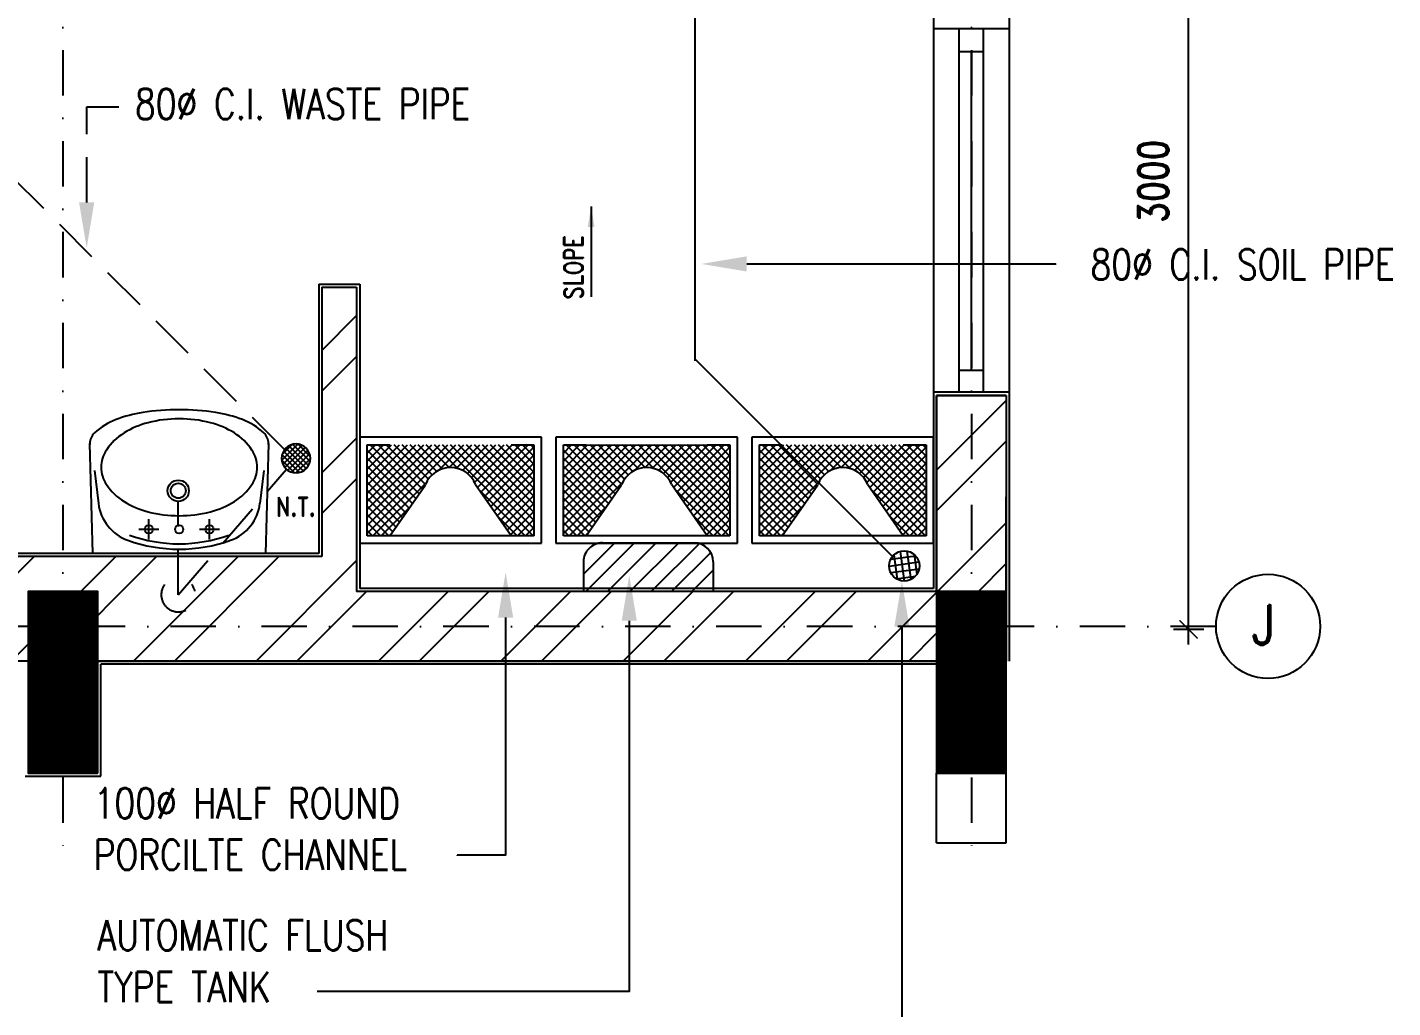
# Model space of a CAD drawing. Extents: x -437689 to -407696, y -55787 to -37037.
# Drawn here: x -434686 to -432431, y -52652 to -51034 of the extents above; entities that cross this region are included whole.
import ezdxf

# ---------------------------------------------------------------- set-up
doc = ezdxf.new("R2010")
doc.units = 0
doc.header["$LTSCALE"] = 150
doc.header["$MEASUREMENT"] = 0
for name, pattern in [('DASHDOT', [1, 0.5, -0.25, 0, -0.25]), ('DASHED', [0.75, 0.5, -0.25]), ('HIDDEN', [9.525, 6.35, -3.175])]:
    doc.linetypes.add(name, pattern=pattern)
doc.layers.get('0').update_dxf_attribs({"linetype": 'CONTINUOUS'})
for name, color, linetype in [('1P', 9, 'CONTINUOUS'), ('2MM', 1, 'CONTINUOUS'), ('5MM', 6, 'CONTINUOUS'), ('COL', 2, 'CONTINUOUS'), ('DIM', 6, 'CONTINUOUS'), ('DR', 6, 'CONTINUOUS'), ('F', 9, 'CONTINUOUS'), ('GRID', 252, 'DASHDOT'), ('T-WALL', 7, 'CONTINUOUS'), ('TEXT', 7, 'CONTINUOUS'), ('TOILET', 9, 'CONTINUOUS'), ('TXT', 7, 'CONTINUOUS'), ('VENT', 8, 'HIDDEN'), ('WALL', 7, 'CONTINUOUS'), ('WASTE', 3, 'DASHED'), ('WIN-1', 56, 'CONTINUOUS')]:
    doc.layers.add(name, color=color, linetype=linetype)
doc.styles.add('RD', font='ROMAND.shx', dxfattribs={"width": 0.8})
doc.styles.add('ROMAND', font='ROMAND', dxfattribs={"height": 300})
doc.styles.add('T', font='romans.shx', dxfattribs={"height": 450})
doc.styles.add('TESTI', font='ROMAND.SHX')

msp = doc.modelspace()

# ---------------------------------------------------------------- linework, layer by layer
at = {"color": 0}
for p, q in [((-434265.5, -51748.6), (-434238.9, -51722)), ((-434264.8, -51739), (-434248.5, -51722.7)), ((-434263.5, -51755.4), (-434232, -51723.9)), ((-434229.9, -51766), (-434262.4, -51733.5)), ((-434260.1, -51760.8), (-434226.6, -51727.4)), ((-434224.9, -51762.1), (-434258.5, -51728.5)), ((-434255.5, -51765), (-434222.4, -51732)), ((-434221.2, -51757), (-434253.5, -51724.7)), ((-434218.7, -51750.6), (-434247, -51722.3)), ((-434218.4, -51742.1), (-434238.5, -51722)), ((-434244.4, -51769.1), (-434265.6, -51748)), ((-434236.2, -51768.6), (-434265, -51739.7)), ((-434249.6, -51768), (-434219.5, -51737.9)), ((-434242, -51769.3), (-434218.2, -51745.4)), ((-434229.9, -51766), (-434221.5, -51757.6))]:
    msp.add_line(p, q, dxfattribs=at)
at = {"color": 8}
for p, q in [((-434574.5, -51765.6), (-434568.1, -51819.7)), ((-434295, -51765.6), (-434301.4, -51819.7)), ((-434484.8, -51879.3), (-434484.8, -51845.9)), ((-434384.8, -51879.3), (-434384.8, -51845.9)), ((-434501.4, -51862.6), (-434468.1, -51862.6)), ((-434401.4, -51862.6), (-434368.1, -51862.6))]:
    msp.add_line(p, q, dxfattribs=at)
for centre, radius in [((-434436.3, -51798.9), 17.5), ((-434436.3, -51798.9), 12.3), ((-434484.8, -51862.6), 6.77), ((-434434.8, -51862.6), 6.77), ((-434384.8, -51862.6), 6.77)]:
    msp.add_circle(centre, radius, dxfattribs=at)
for centre, radius, start, end in [((-434558.1, -51721.1), 24.1, 180, 183.1561), ((-434494.6, -51811), 74, 186.7128, 250.2795), ((-434374.9, -51811), 74, 289.7205, 353.2872), ((-434434.8, -51644), 251.4, 250.2795, 289.7205), ((-434434.8, -51644), 242.5, 250.2795, 289.7205)]:
    msp.add_arc(centre, radius, start, end, dxfattribs=at)
for start, end in [(0, 180), (180, 360)]:
    msp.add_arc((-434241.9, -51745.5), 23.8, start, end)
at = {"layer": '1P'}
for p, q in [((-433836.8, -51710.7), (-434136.8, -51710.7)), ((-434136.8, -51710.7), (-434136.8, -51885.7)), ((-433836.8, -51885.7), (-433836.8, -51710.7)), ((-433513, -51710.7), (-433813, -51710.7)), ((-433813, -51710.7), (-433813, -51885.7)), ((-433513, -51885.7), (-433513, -51710.7)), ((-433189.3, -51710.7), (-433489.3, -51710.7)), ((-433489.3, -51710.7), (-433489.3, -51885.7)), ((-433189.3, -51885.7), (-433189.3, -51710.7)), ((-434124.3, -51723.6), (-434123.9, -51723.2)), ((-434124.3, -51736.9), (-434110.6, -51723.2)), ((-434124.3, -51750.1), (-434097.4, -51723.2)), ((-434124.3, -51763.4), (-434084.1, -51723.2)), ((-434124.3, -51776.6), (-434070.9, -51723.2)), ((-434124.3, -51789.9), (-434057.6, -51723.2)), ((-434124.3, -51803.2), (-434044.3, -51723.2)), ((-434124.3, -51816.4), (-434031.1, -51723.2)), ((-434124.3, -51829.7), (-434017.8, -51723.2)), ((-434124.3, -51842.9), (-434004.6, -51723.2)), ((-434124.3, -51856.2), (-433991.3, -51723.2)), ((-434124.3, -51869.4), (-433978, -51723.2)), ((-434124.3, -51873.2), (-434124.3, -51723.2)), ((-434124.3, -51723.2), (-434086.8, -51723.2)), ((-434044.1, -51811.9), (-434124.3, -51731.8)), ((-434038.7, -51804.1), (-434119.6, -51723.2)), ((-434033.2, -51796.3), (-434106.3, -51723.2)), ((-434027.9, -51788.4), (-434093.1, -51723.2)), ((-434023.2, -51779.8), (-434079.8, -51723.2)), ((-434017.1, -51772.7), (-434066.5, -51723.2)), ((-434009.5, -51767), (-434053.3, -51723.2)), ((-434000.4, -51762.9), (-434040, -51723.2)), ((-433989.2, -51760.8), (-434026.8, -51723.2)), ((-433974.2, -51762.5), (-434013.5, -51723.2)), ((-434007.4, -51765.8), (-433964.8, -51723.2)), ((-433850.2, -51873.2), (-434000.2, -51723.2)), ((-433989.1, -51760.8), (-433951.5, -51723.2)), ((-433849.3, -51861), (-433987, -51723.2)), ((-433976.9, -51761.8), (-433938.3, -51723.2)), ((-433849.3, -51847.7), (-433973.7, -51723.2)), ((-433967.1, -51765.3), (-433925, -51723.2)), ((-433849.3, -51834.4), (-433960.5, -51723.2)), ((-433959, -51770.5), (-433911.8, -51723.2)), ((-433952.3, -51777.1), (-433898.5, -51723.2)), ((-433849.3, -51821.2), (-433947.2, -51723.2)), ((-433947.1, -51785.1), (-433885.2, -51723.2)), ((-433942.2, -51793.5), (-433872, -51723.2)), ((-433936.8, -51801.3), (-433858.7, -51723.2)), ((-433849.3, -51807.9), (-433934, -51723.2)), ((-433931.4, -51809.1), (-433849.3, -51727)), ((-433849.3, -51794.7), (-433920.7, -51723.2)), ((-433849.3, -51781.4), (-433907.4, -51723.2)), ((-433849.3, -51768.2), (-433894.2, -51723.2)), ((-433886.8, -51723.2), (-433849.3, -51723.2)), ((-433849.3, -51754.9), (-433880.9, -51723.2)), ((-433849.3, -51741.6), (-433867.7, -51723.2)), ((-433849.3, -51728.4), (-433854.4, -51723.2)), ((-433849.3, -51723.2), (-433849.3, -51873.2)), ((-433800.5, -51723.6), (-433525.5, -51723.2)), ((-433800.5, -51723.6), (-433800.1, -51723.2)), ((-433800.5, -51736.9), (-433786.9, -51723.2)), ((-433800.5, -51750.1), (-433773.6, -51723.2)), ((-433800.5, -51763.4), (-433760.4, -51723.2)), ((-433800.5, -51776.6), (-433747.1, -51723.2)), ((-433800.5, -51789.9), (-433733.8, -51723.2)), ((-433800.5, -51803.2), (-433720.6, -51723.2)), ((-433800.5, -51816.4), (-433707.3, -51723.2)), ((-433800.5, -51829.7), (-433694.1, -51723.2)), ((-433800.5, -51842.9), (-433680.8, -51723.2)), ((-433800.5, -51856.2), (-433667.6, -51723.2)), ((-433800.5, -51869.4), (-433654.3, -51723.2)), ((-433800.5, -51873.2), (-433800.5, -51723.2)), ((-433800.5, -51723.2), (-433763, -51723.2)), ((-433720.4, -51811.9), (-433800.5, -51731.8)), ((-433714.9, -51804.1), (-433795.8, -51723.2)), ((-433709.5, -51796.3), (-433782.6, -51723.2)), ((-433704.1, -51788.4), (-433769.3, -51723.2)), ((-433699.5, -51779.8), (-433756, -51723.2)), ((-433693.3, -51772.7), (-433742.8, -51723.2)), ((-433685.8, -51767), (-433729.5, -51723.2)), ((-433676.6, -51762.9), (-433716.3, -51723.2)), ((-433665.4, -51760.8), (-433703, -51723.2)), ((-433650.4, -51762.5), (-433689.8, -51723.2)), ((-433683.6, -51765.8), (-433641, -51723.2)), ((-433526.5, -51873.2), (-433676.5, -51723.2)), ((-433665.3, -51760.8), (-433627.8, -51723.2)), ((-433525.5, -51861), (-433663.2, -51723.2)), ((-433653.1, -51761.8), (-433614.5, -51723.2)), ((-433525.5, -51847.7), (-433650, -51723.2)), ((-433643.4, -51765.3), (-433601.3, -51723.2)), ((-433525.5, -51834.4), (-433636.7, -51723.2)), ((-433635.3, -51770.5), (-433588, -51723.2)), ((-433628.6, -51777.1), (-433574.8, -51723.2)), ((-433525.5, -51821.2), (-433623.5, -51723.2)), ((-433623.4, -51785.1), (-433561.5, -51723.2)), ((-433618.5, -51793.5), (-433548.2, -51723.2)), ((-433613.1, -51801.3), (-433535, -51723.2)), ((-433525.5, -51807.9), (-433610.2, -51723.2)), ((-433607.6, -51809.1), (-433525.5, -51727)), ((-433525.5, -51794.7), (-433596.9, -51723.2)), ((-433525.5, -51781.4), (-433583.7, -51723.2)), ((-433525.5, -51768.2), (-433570.4, -51723.2)), ((-433563, -51723.2), (-433525.5, -51723.2)), ((-433525.5, -51754.9), (-433557.2, -51723.2)), ((-433525.5, -51741.6), (-433543.9, -51723.2)), ((-433525.5, -51728.4), (-433530.7, -51723.2)), ((-433525.5, -51723.2), (-433525.5, -51873.2)), ((-433476.8, -51723.6), (-433476.4, -51723.2)), ((-433476.8, -51736.9), (-433463.1, -51723.2)), ((-433476.8, -51750.1), (-433449.9, -51723.2)), ((-433476.8, -51763.4), (-433436.6, -51723.2)), ((-433476.8, -51776.6), (-433423.4, -51723.2)), ((-433476.8, -51789.9), (-433410.1, -51723.2)), ((-433476.8, -51803.2), (-433396.8, -51723.2)), ((-433476.8, -51816.4), (-433383.6, -51723.2)), ((-433476.8, -51829.7), (-433370.3, -51723.2)), ((-433476.8, -51842.9), (-433357.1, -51723.2)), ((-433476.8, -51856.2), (-433343.8, -51723.2)), ((-433476.8, -51869.4), (-433330.5, -51723.2)), ((-433476.8, -51873.2), (-433476.8, -51723.2)), ((-433476.8, -51723.2), (-433439.3, -51723.2)), ((-433396.6, -51811.9), (-433476.8, -51731.8)), ((-433391.2, -51804.1), (-433472.1, -51723.2)), ((-433385.7, -51796.3), (-433458.8, -51723.2)), ((-433380.4, -51788.4), (-433445.6, -51723.2)), ((-433375.7, -51779.8), (-433432.3, -51723.2)), ((-433369.6, -51772.7), (-433419, -51723.2)), ((-433362, -51767), (-433405.8, -51723.2)), ((-433352.9, -51762.9), (-433392.5, -51723.2)), ((-433341.7, -51760.8), (-433379.3, -51723.2)), ((-433326.7, -51762.5), (-433366, -51723.2)), ((-433359.9, -51765.8), (-433317.3, -51723.2)), ((-433202.7, -51873.2), (-433352.7, -51723.2)), ((-433341.6, -51760.8), (-433304, -51723.2)), ((-433201.8, -51861), (-433339.5, -51723.2)), ((-433329.4, -51761.8), (-433290.8, -51723.2)), ((-433201.8, -51847.7), (-433326.2, -51723.2)), ((-433319.6, -51765.3), (-433277.5, -51723.2)), ((-433201.8, -51834.4), (-433313, -51723.2)), ((-433311.5, -51770.5), (-433264.3, -51723.2)), ((-433304.8, -51777.1), (-433251, -51723.2)), ((-433201.8, -51821.2), (-433299.7, -51723.2)), ((-433299.6, -51785.1), (-433237.7, -51723.2)), ((-433294.7, -51793.5), (-433224.5, -51723.2)), ((-433289.3, -51801.3), (-433211.2, -51723.2)), ((-433201.8, -51807.9), (-433286.5, -51723.2)), ((-433283.9, -51809.1), (-433201.8, -51727)), ((-433201.8, -51794.7), (-433273.2, -51723.2)), ((-433201.8, -51781.4), (-433259.9, -51723.2)), ((-433201.8, -51768.2), (-433246.7, -51723.2)), ((-433239.3, -51723.2), (-433201.8, -51723.2)), ((-433201.8, -51754.9), (-433233.4, -51723.2)), ((-433201.8, -51741.6), (-433220.2, -51723.2)), ((-433201.8, -51728.4), (-433206.9, -51723.2)), ((-433201.8, -51723.2), (-433201.8, -51873.2)), ((-434049.6, -51819.8), (-434124.3, -51745.1)), ((-433925.9, -51816.9), (-433849.3, -51740.3)), ((-433920.5, -51824.8), (-433849.3, -51753.5)), ((-433725.8, -51819.8), (-433800.5, -51745.1)), ((-433602.2, -51816.9), (-433525.5, -51740.3)), ((-433596.7, -51824.8), (-433525.5, -51753.5)), ((-433402.1, -51819.8), (-433476.8, -51745.1)), ((-433278.4, -51816.9), (-433201.8, -51740.3)), ((-433273, -51824.8), (-433201.8, -51753.5)), ((-434055, -51827.6), (-434124.3, -51758.3)), ((-434060.4, -51835.4), (-434124.3, -51771.6)), ((-433915, -51832.6), (-433849.3, -51766.8)), ((-433731.3, -51827.6), (-433800.5, -51758.3)), ((-433736.7, -51835.4), (-433800.5, -51771.6)), ((-433591.3, -51832.6), (-433525.5, -51766.8)), ((-433407.5, -51827.6), (-433476.8, -51758.3)), ((-433412.9, -51835.4), (-433476.8, -51771.6)), ((-433267.5, -51832.6), (-433201.8, -51766.8)), ((-434065.9, -51843.2), (-434124.3, -51784.8)), ((-434071.3, -51851), (-434124.3, -51798.1)), ((-434114.8, -51873.2), (-434026.1, -51784.5)), ((-434086.8, -51873.2), (-434028.1, -51788.9)), ((-433886.8, -51873.2), (-433945.4, -51788.9)), ((-433886.8, -51873.2), (-433945.4, -51788.9)), ((-433863.5, -51873.2), (-433939.9, -51796.8)), ((-433909.6, -51840.4), (-433849.3, -51780.1)), ((-433904.2, -51848.2), (-433849.3, -51793.3)), ((-433742.1, -51843.2), (-433800.5, -51784.8)), ((-433747.6, -51851), (-433800.5, -51798.1)), ((-433791, -51873.2), (-433702.4, -51784.5)), ((-433763, -51873.2), (-433704.3, -51788.9)), ((-433563, -51873.2), (-433621.7, -51788.9)), ((-433539.8, -51873.2), (-433616.2, -51796.8)), ((-433585.9, -51840.4), (-433525.5, -51780.1)), ((-433580.4, -51848.2), (-433525.5, -51793.3)), ((-433418.4, -51843.2), (-433476.8, -51784.8)), ((-433423.8, -51851), (-433476.8, -51798.1)), ((-433467.3, -51873.2), (-433378.6, -51784.5)), ((-433439.3, -51873.2), (-433380.6, -51788.9)), ((-433239.3, -51873.2), (-433297.9, -51788.9)), ((-433216, -51873.2), (-433292.4, -51796.8)), ((-433262.1, -51840.4), (-433201.8, -51780.1)), ((-433256.7, -51848.2), (-433201.8, -51793.3)), ((-434076.8, -51858.9), (-434124.3, -51811.4)), ((-433898.7, -51856), (-433849.3, -51806.6)), ((-433893.3, -51863.9), (-433849.3, -51819.8)), ((-433753, -51858.9), (-433800.5, -51811.4)), ((-433575, -51856), (-433525.5, -51806.6)), ((-433569.5, -51863.9), (-433525.5, -51819.8)), ((-433429.3, -51858.9), (-433476.8, -51811.4)), ((-433251.2, -51856), (-433201.8, -51806.6)), ((-433245.8, -51863.9), (-433201.8, -51819.8)), ((-434082.2, -51866.7), (-434124.3, -51824.6)), ((-434088.9, -51873.2), (-434124.3, -51837.9)), ((-434101.5, -51873.2), (-434053, -51824.7)), ((-433876.8, -51873.2), (-433909.6, -51840.4)), ((-433887.8, -51871.7), (-433849.3, -51833.1)), ((-433758.4, -51866.7), (-433800.5, -51824.6)), ((-433765.1, -51873.2), (-433800.5, -51837.9)), ((-433777.8, -51873.2), (-433729.2, -51824.7)), ((-433553, -51873.2), (-433585.9, -51840.4)), ((-433564.1, -51871.7), (-433525.5, -51833.1)), ((-433434.7, -51866.7), (-433476.8, -51824.6)), ((-433441.4, -51873.2), (-433476.8, -51837.9)), ((-433454, -51873.2), (-433405.5, -51824.7)), ((-433229.3, -51873.2), (-433262.1, -51840.4)), ((-433240.3, -51871.7), (-433201.8, -51833.1)), ((-434102.2, -51873.2), (-434124.3, -51851.1)), ((-434115.4, -51873.2), (-434124.3, -51864.4)), ((-434088.3, -51873.2), (-434083.3, -51868.3)), ((-433876.1, -51873.2), (-433849.3, -51846.4)), ((-433862.9, -51873.2), (-433849.3, -51859.6)), ((-433778.4, -51873.2), (-433800.5, -51851.1)), ((-433791.7, -51873.2), (-433800.5, -51864.4)), ((-433764.5, -51873.2), (-433759.6, -51868.3)), ((-433552.4, -51873.2), (-433525.5, -51846.4)), ((-433539.1, -51873.2), (-433525.5, -51859.6)), ((-433454.7, -51873.2), (-433476.8, -51851.1)), ((-433467.9, -51873.2), (-433476.8, -51864.4)), ((-433440.8, -51873.2), (-433435.8, -51868.3)), ((-433228.6, -51873.2), (-433201.8, -51846.4)), ((-433215.4, -51873.2), (-433201.8, -51859.6)), ((-434136.8, -51885.7), (-433836.8, -51885.7)), ((-433849.3, -51873.2), (-434124.3, -51873.2)), ((-433849.6, -51873.2), (-433849.3, -51872.9)), ((-433813, -51885.7), (-433513, -51885.7)), ((-433525.5, -51873.2), (-433800.5, -51873.2)), ((-433525.9, -51873.2), (-433525.5, -51872.9)), ((-433489.3, -51885.7), (-433189.3, -51885.7)), ((-433201.8, -51873.2), (-433476.8, -51873.2)), ((-433202.1, -51873.2), (-433201.8, -51872.9))]:
    msp.add_line(p, q, dxfattribs=at)
for centre in [(-433986.8, -51805.1), (-433663, -51805.1), (-433339.3, -51805.1)]:
    msp.add_arc(centre, 44.4, 21.4533, 158.5467, dxfattribs=at)
at = {"layer": '2MM'}
for p, q in [((-432768.3, -52052.8), (-432768.3, -52002.8)), ((-432743.3, -52027.8), (-432793.3, -52027.8))]:
    msp.add_line(p, q, dxfattribs=at)
at = {"layer": '5MM'}
for p, q in [((-433715.7, -51885), (-433767.3, -51936.6)), ((-433682.9, -51885), (-433763.4, -51965.4)), ((-433647.1, -51885), (-433727.6, -51965.4)), ((-433610, -51885), (-433690.5, -51965.4)), ((-433575.9, -51886), (-433655.3, -51965.4)), ((-433557.2, -51900.7), (-433622, -51965.4)), ((-433553.1, -51930), (-433588.6, -51965.4))]:
    msp.add_line(p, q, dxfattribs=at)
at = {"layer": 'COL'}
for p, q in [((-434569.3, -52265.1), (-434684.3, -52265.1)), ((-434569.3, -52265.1), (-434684.3, -52265.1)), ((-433069.3, -52265.1), (-433184.3, -52265.1)), ((-433069.3, -52265.1), (-433184.3, -52265.1))]:
    msp.add_line(p, q, dxfattribs=at)
at = {"layer": 'COL', "const_width": 115}
for points in [[(-434626.8, -52265.1), (-434626.8, -51965.1)], [(-433126.8, -52265.1), (-433126.8, -51965.1)]]:
    msp.add_lwpolyline(points, dxfattribs=at)
at = {"layer": 'COL'}
for points in [[(-434569.3, -52265.1), (-434569.3, -51965.1), (-434569.3, -51965.1), (-434684.3, -51965.1), (-434684.3, -52265.1)], [(-433069.3, -52265.1), (-433069.3, -51965.1), (-433069.3, -51965.1), (-433184.3, -51965.1), (-433184.3, -52265.1)]]:
    msp.add_lwpolyline(points, close=True, dxfattribs=at)
at = {"layer": 'DIM', "color": 1, "ltscale": 900}
msp.add_line((-432768.3, -52015.3), (-432768.3, -50540.3), dxfattribs=at)
at = {"layer": 'DIM'}
for p, q in [((-433736.1, -51885), (-433584.4, -51884.9)), ((-433767.3, -51916.2), (-433767.3, -51965.5)), ((-433553.1, -51916.1), (-433553.1, -51965.5))]:
    msp.add_line(p, q, dxfattribs=at)
at = {"layer": 'DIM', "color": 7, "const_width": 2.5}
msp.add_lwpolyline([(-432783.3, -52012.8), (-432753.3, -52042.8)], dxfattribs=at)
at = {"layer": 'DIM'}
for centre, start, end in [((-433736.1, -51916.2), 90.0388, 180.0388), ((-433584.4, -51916.1), 0.0388, 90.0388)]:
    msp.add_arc(centre, 31.2, start, end, dxfattribs=at)
at = {"layer": 'DR', "linetype": 'CONTINUOUS', "ltscale": 900}
for p, q in [((-433582.9, -51584.7), (-433582.9, -50067.5)), ((-433582.7, -51079.2), (-433582.9, -50987.5)), ((-433257.2, -51907.3), (-433582.9, -51581.5))]:
    msp.add_line(p, q, dxfattribs=at)
at = {"layer": 'F'}
for p, q in [((-433260, -51911.6), (-433219.3, -51906.1)), ((-433255, -51904.9), (-433249.5, -51945.1)), ((-433244.6, -51899), (-433237.9, -51948)), ((-433233.4, -51898.4), (-433227, -51945.6)), ((-433221.5, -51904), (-433217, -51937)), ((-433262.7, -51923.2), (-433213.6, -51916.5)), ((-433260.1, -51934.1), (-433213.1, -51927.7)), ((-433251.2, -51944.1), (-433219.1, -51939.7))]:
    msp.add_line(p, q, dxfattribs=at)
at = {"layer": 'F', "linetype": 'CONTINUOUS', "ltscale": 300}
msp.add_circle((-433237.7, -51923), 25, dxfattribs=at)
at = {"layer": 'GRID'}
for p, q in [((-434626.8, -46868.7), (-434626.8, -52414.4)), ((-433126.8, -46868.7), (-433126.8, -52414.4)), ((-432723, -52022.8), (-436475.3, -52022.8))]:
    msp.add_line(p, q, dxfattribs=at)
at = {"layer": 'T-WALL', "linetype": 'CONTINUOUS', "ltscale": 900}
for p, q in [((-433184.3, -52380.1), (-433184.3, -52265.1)), ((-433184.3, -52265.1), (-433069.3, -52265.1)), ((-433069.3, -52380.1), (-433069.3, -52265.1)), ((-433184.3, -52380.1), (-433069.3, -52380.1))]:
    msp.add_line(p, q, dxfattribs=at)
at = {"layer": 'TEXT', "linetype": 'CONTINUOUS'}
msp.add_circle((-432637, -52022.8), 86, dxfattribs=at)
at = {"layer": 'TOILET', "color": 8}
for p, q in [((-434577.3, -51902.6), (-434582.3, -51721.1)), ((-434577.3, -51902.6), (-434582.3, -51721.1)), ((-434287.3, -51721.1), (-434292.3, -51902.6)), ((-434287.3, -51721.1), (-434292.3, -51902.6)), ((-434292.3, -51902.6), (-434577.3, -51902.6)), ((-434292.3, -51902.6), (-434577.3, -51902.6))]:
    msp.add_line(p, q, dxfattribs=at)
for centre, radius, start, end in [((-434434.8, -52052.8), 387.7, 90, 98.9379), ((-434434.8, -52052.8), 387.7, 90, 98.9379), ((-434434.8, -52052.8), 387.7, 81.0621, 90), ((-434434.8, -52052.8), 387.7, 81.0621, 90), ((-434499.9, -51784.6), 110.3, 110.7914, 132.5102), ((-434499.9, -51784.6), 110.3, 110.7914, 132.5102), ((-434460.7, -51887.9), 220.8, 98.9379, 110.7914), ((-434460.7, -51887.9), 220.8, 98.9379, 110.7914), ((-434450.8, -51824.2), 142.1, 104.4333, 121.8551), ((-434434.8, -51886.6), 206.5, 90, 104.4333), ((-434434.8, -51886.6), 206.5, 75.5667, 90), ((-434418.7, -51824.2), 142.1, 58.1449, 75.5667), ((-434408.8, -51887.9), 220.8, 69.2086, 81.0621), ((-434408.8, -51887.9), 220.8, 69.2086, 81.0621), ((-434369.6, -51784.6), 110.3, 47.4898, 69.2086), ((-434369.6, -51784.6), 110.3, 47.4898, 69.2086), ((-434558.1, -51721.1), 24.1, 132.5102, 180), ((-434558.1, -51721.1), 24.1, 132.5102, 180), ((-434475.3, -51784.8), 95.7, 121.8551, 146.3116), ((-434394.2, -51784.8), 95.7, 33.6884, 58.1449), ((-434311.4, -51721.1), 24.1, 360, 47.4898), ((-434311.4, -51721.1), 24.1, 360, 47.4898), ((-434512.4, -51760.1), 51.1, 146.3116, 180), ((-434357.1, -51760.1), 51.1, 0, 33.6884), ((-434311.4, -51721.1), 24.1, 356.8439, 360), ((-434311.4, -51721.1), 24.1, 356.8439, 360), ((-434512.4, -51760.1), 51.1, 180, 213.6884), ((-434357.1, -51760.1), 51.1, 326.3116, 360), ((-434475.3, -51735.4), 95.7, 213.6884, 238.1449), ((-434394.2, -51735.4), 95.7, 301.8551, 326.3116), ((-434450.8, -51696), 142.1, 238.1449, 255.5667), ((-434418.7, -51696), 142.1, 284.4333, 301.8551), ((-434434.8, -51633.6), 206.5, 255.5667, 270), ((-434434.8, -51633.6), 206.5, 270, 284.4333)]:
    msp.add_arc(centre, radius, start, end, dxfattribs=at)
at = {"layer": 'VENT'}
for p, q in [((-433126.8, -51600.1), (-433126.8, -51073.9)), ((-433146.8, -51600.1), (-433106.8, -51600.1))]:
    msp.add_line(p, q, dxfattribs=at)
at = {"layer": 'WALL', "color": 9}
for p, q in [((-433189.3, -50925.1), (-433189.3, -51960.1)), ((-433064.3, -50977.6), (-433064.3, -51693.9))]:
    msp.add_line(p, q, dxfattribs=at)
at = {"layer": 'WALL', "color": 9, "linetype": 'CONTINUOUS', "ltscale": 900}
msp.add_line((-433064.3, -51036.4), (-433189.3, -51036.4), dxfattribs=at)
at = {"layer": 'WALL', "linetype": 'CONTINUOUS'}
for p, q in [((-433146.8, -51073.9), (-433106.8, -51073.9)), ((-433064.3, -51636.4), (-433189.3, -51636.4)), ((-433069.3, -51641.4), (-433184.3, -51641.4)), ((-433069.3, -51965.1), (-433069.3, -51808.9)), ((-434569.3, -52080.1), (-433184.3, -52080.1))]:
    msp.add_line(p, q, dxfattribs=at)
at = {"layer": 'WALL', "color": 6}
msp.add_line((-433754.7, -51329.7), (-433754.7, -51478.7), dxfattribs=at)
at = {"layer": 'WALL', "linetype": 'DASHDOT', "ltscale": 900}
for p, q in [((-434204.3, -51457.9), (-434136.8, -51457.9)), ((-434199.3, -51462.9), (-434141.8, -51462.9)), ((-433184.3, -51965.1), (-433184.3, -51641.4)), ((-433184.3, -51641.4), (-433069.3, -51641.4)), ((-433069.3, -51641.4), (-433069.3, -51965.1)), ((-433069.3, -51965.1), (-433184.3, -51965.1)), ((-434684.3, -52080.1), (-434684.3, -52265.1)), ((-434569.3, -52265.1), (-434569.3, -52080.1)), ((-434564.3, -52270.1), (-434564.3, -52085.1)), ((-434689.3, -52270.1), (-434564.3, -52270.1)), ((-434684.3, -52265.1), (-434569.3, -52265.1))]:
    msp.add_line(p, q, dxfattribs=at)
at = {"layer": 'WALL'}
for p, q in [((-434204.3, -51457.9), (-434204.3, -51902.6)), ((-434199.3, -51462.9), (-434199.3, -51907.6)), ((-434141.8, -51462.9), (-434141.8, -51965.1)), ((-434136.8, -51457.9), (-434136.8, -51960.1)), ((-433184.3, -51641.4), (-433184.3, -51965.1)), ((-433069.3, -51641.4), (-433069.3, -52080.1)), ((-433064.3, -51693.9), (-433064.3, -52080.1)), ((-434199.3, -51907.6), (-435511.6, -51907.6)), ((-434204.3, -51902.6), (-435506.6, -51902.6)), ((-433069.3, -51965.1), (-434141.8, -51965.1)), ((-433189.3, -51960.1), (-434136.8, -51960.1)), ((-434684.3, -52080.1), (-436184.3, -52080.1)), ((-433069.3, -52080.1), (-434569.3, -52080.1)), ((-433069.3, -52085.1), (-434564.3, -52085.1))]:
    msp.add_line(p, q, dxfattribs=at)
at = {"layer": 'WALL', "color": 9, "linetype": 'DASHDOT', "ltscale": 900}
for p, q in [((-434199.3, -51567.3), (-434141.8, -51509.8)), ((-434199.3, -51634.7), (-434141.8, -51577.2)), ((-433184.3, -51764.7), (-433069.3, -51649.7)), ((-434199.3, -51769.4), (-434141.8, -51711.9)), ((-433184.3, -51832), (-433069.3, -51717)), ((-434199.3, -51836.7), (-434141.8, -51779.2)), ((-433182.6, -51965.1), (-433069.3, -51851.7)), ((-434846.7, -52080.1), (-434674.2, -51907.6)), ((-434712, -52080.1), (-434539.5, -51907.6)), ((-434644.7, -52080.1), (-434472.2, -51907.6)), ((-434510, -52080.1), (-434337.5, -51907.6)), ((-434442.6, -52080.1), (-434270.1, -51907.6)), ((-434307.9, -52080.1), (-434141.8, -51914)), ((-433115.3, -51965.1), (-433069.3, -51919.1)), ((-434240.6, -52080.1), (-434125.6, -51965.1)), ((-434105.9, -52080.1), (-433990.9, -51965.1)), ((-434038.5, -52080.1), (-433923.5, -51965.1)), ((-433903.8, -52080.1), (-433788.8, -51965.1)), ((-433836.5, -52080.1), (-433721.5, -51965.1)), ((-433701.8, -52080.1), (-433586.8, -51965.1)), ((-433634.4, -52080.1), (-433519.4, -51965.1)), ((-433499.7, -52080.1), (-433384.7, -51965.1)), ((-433432.3, -52080.1), (-433317.3, -51965.1)), ((-433297.6, -52080.1), (-433184.3, -51966.7)), ((-433230.3, -52080.1), (-433184.3, -52034.1))]:
    msp.add_line(p, q, dxfattribs=at)
at = {"layer": 'WALL', "color": 6}
msp.add_solid([(-433760.3, -51363.5), (-433749.1, -51363.5), (-433754.7, -51329.7)], dxfattribs=at)
at = {"layer": 'WASTE'}
for p, q in [((-434260.7, -51730.9), (-435085.5, -50906)), ((-434436.3, -51970.7), (-434257.5, -51763.5)), ((-434436.3, -51970.7), (-434436.3, -51816.4))]:
    msp.add_line(p, q, dxfattribs=at)
msp.add_lwpolyline([(-434587.5, -51323), (-434587.5, -51165.3), (-434534.5, -51165.3), (-434534.5, -51165.3)], dxfattribs=at)
at = {"layer": 'WASTE', "linetype": 'CONTINUOUS', "ltscale": 900}
for points in [[(-433497.8, -51424.5), (-432987.6, -51424.5), (-432987.6, -51424.5)], [(-433691.7, -52013.4), (-433691.7, -52625.6), (-434156.7, -52625.6), (-434207.1, -52625.6)], [(-433895.8, -52008.3), (-433895.8, -52400.7), (-433975.9, -52400.7), (-433975.9, -52400.7)], [(-433241.6, -52023.3), (-433241.6, -52755.9), (-433721.7, -52755.9), (-433772.1, -52755.9)]]:
    msp.add_lwpolyline(points, dxfattribs=at)
at = {"layer": 'WASTE'}
msp.add_arc((-434436.3, -51970.7), 28.1, 143.1301, 36.8699, dxfattribs=at)
msp.add_solid([(-434575, -51323), (-434587.5, -51398), (-434600, -51323)], dxfattribs=at)
at = {"layer": 'WASTE', "linetype": 'CONTINUOUS', "ltscale": 900}
for points in [[(-433497.8, -51437), (-433572.8, -51424.5), (-433497.8, -51412)], [(-433908.3, -52008.3), (-433895.8, -51933.3), (-433883.3, -52008.3)], [(-433704.2, -52013.4), (-433691.7, -51938.4), (-433679.2, -52013.4)], [(-433254.1, -52023.3), (-433241.6, -51948.3), (-433229.1, -52023.3)]]:
    msp.add_solid(points, dxfattribs=at)
at = {"layer": 'WIN-1'}
for p, q in [((-433146.8, -51636.4), (-433146.8, -51036.4)), ((-433106.8, -51636.4), (-433106.8, -51036.4))]:
    msp.add_line(p, q, dxfattribs=at)

# ---------------------------------------------------------------- texts
at = {"color": 7, "style": 'RD', "width": 0.8}
msp.add_text('3000', height=50, rotation=90, dxfattribs=at).set_placement((-432801.6, -51356.4))
at = {"layer": 'TEXT', "style": 'T', "width": 0.8}
for s, p in [('80%%c C.I. WASTE PIPE', (-434507.7, -51185.5)), ('80%%c C.I. SOIL PIPE', (-432930.2, -51450.3)), ('100%%c HALF ROUND', (-434575.9, -52339.7)), ('PORCILTE CHANNEL', (-434575.9, -52424.8)), ('AUTOMATIC FLUSH', (-434569.6, -52557.7)), ('TYPE TANK', (-434569.6, -52642.9))]:
    msp.add_text(s, height=50, dxfattribs=at).set_placement(p)
at = {"layer": 'TEXT', "style": 'ROMAND'}
msp.add_text('J', height=65, dxfattribs=at).set_placement((-432669.6, -52053))
at = {"layer": 'TXT', "style": 'TESTI', "width": 0.8}
msp.add_text('SLOPE', height=31.5, rotation=90, dxfattribs=at).set_placement((-433768, -51482.9))
msp.add_text('N.T.', height=31.5, dxfattribs=at).set_placement((-434275.2, -51841.1))

doc.saveas('drawing.dxf')
